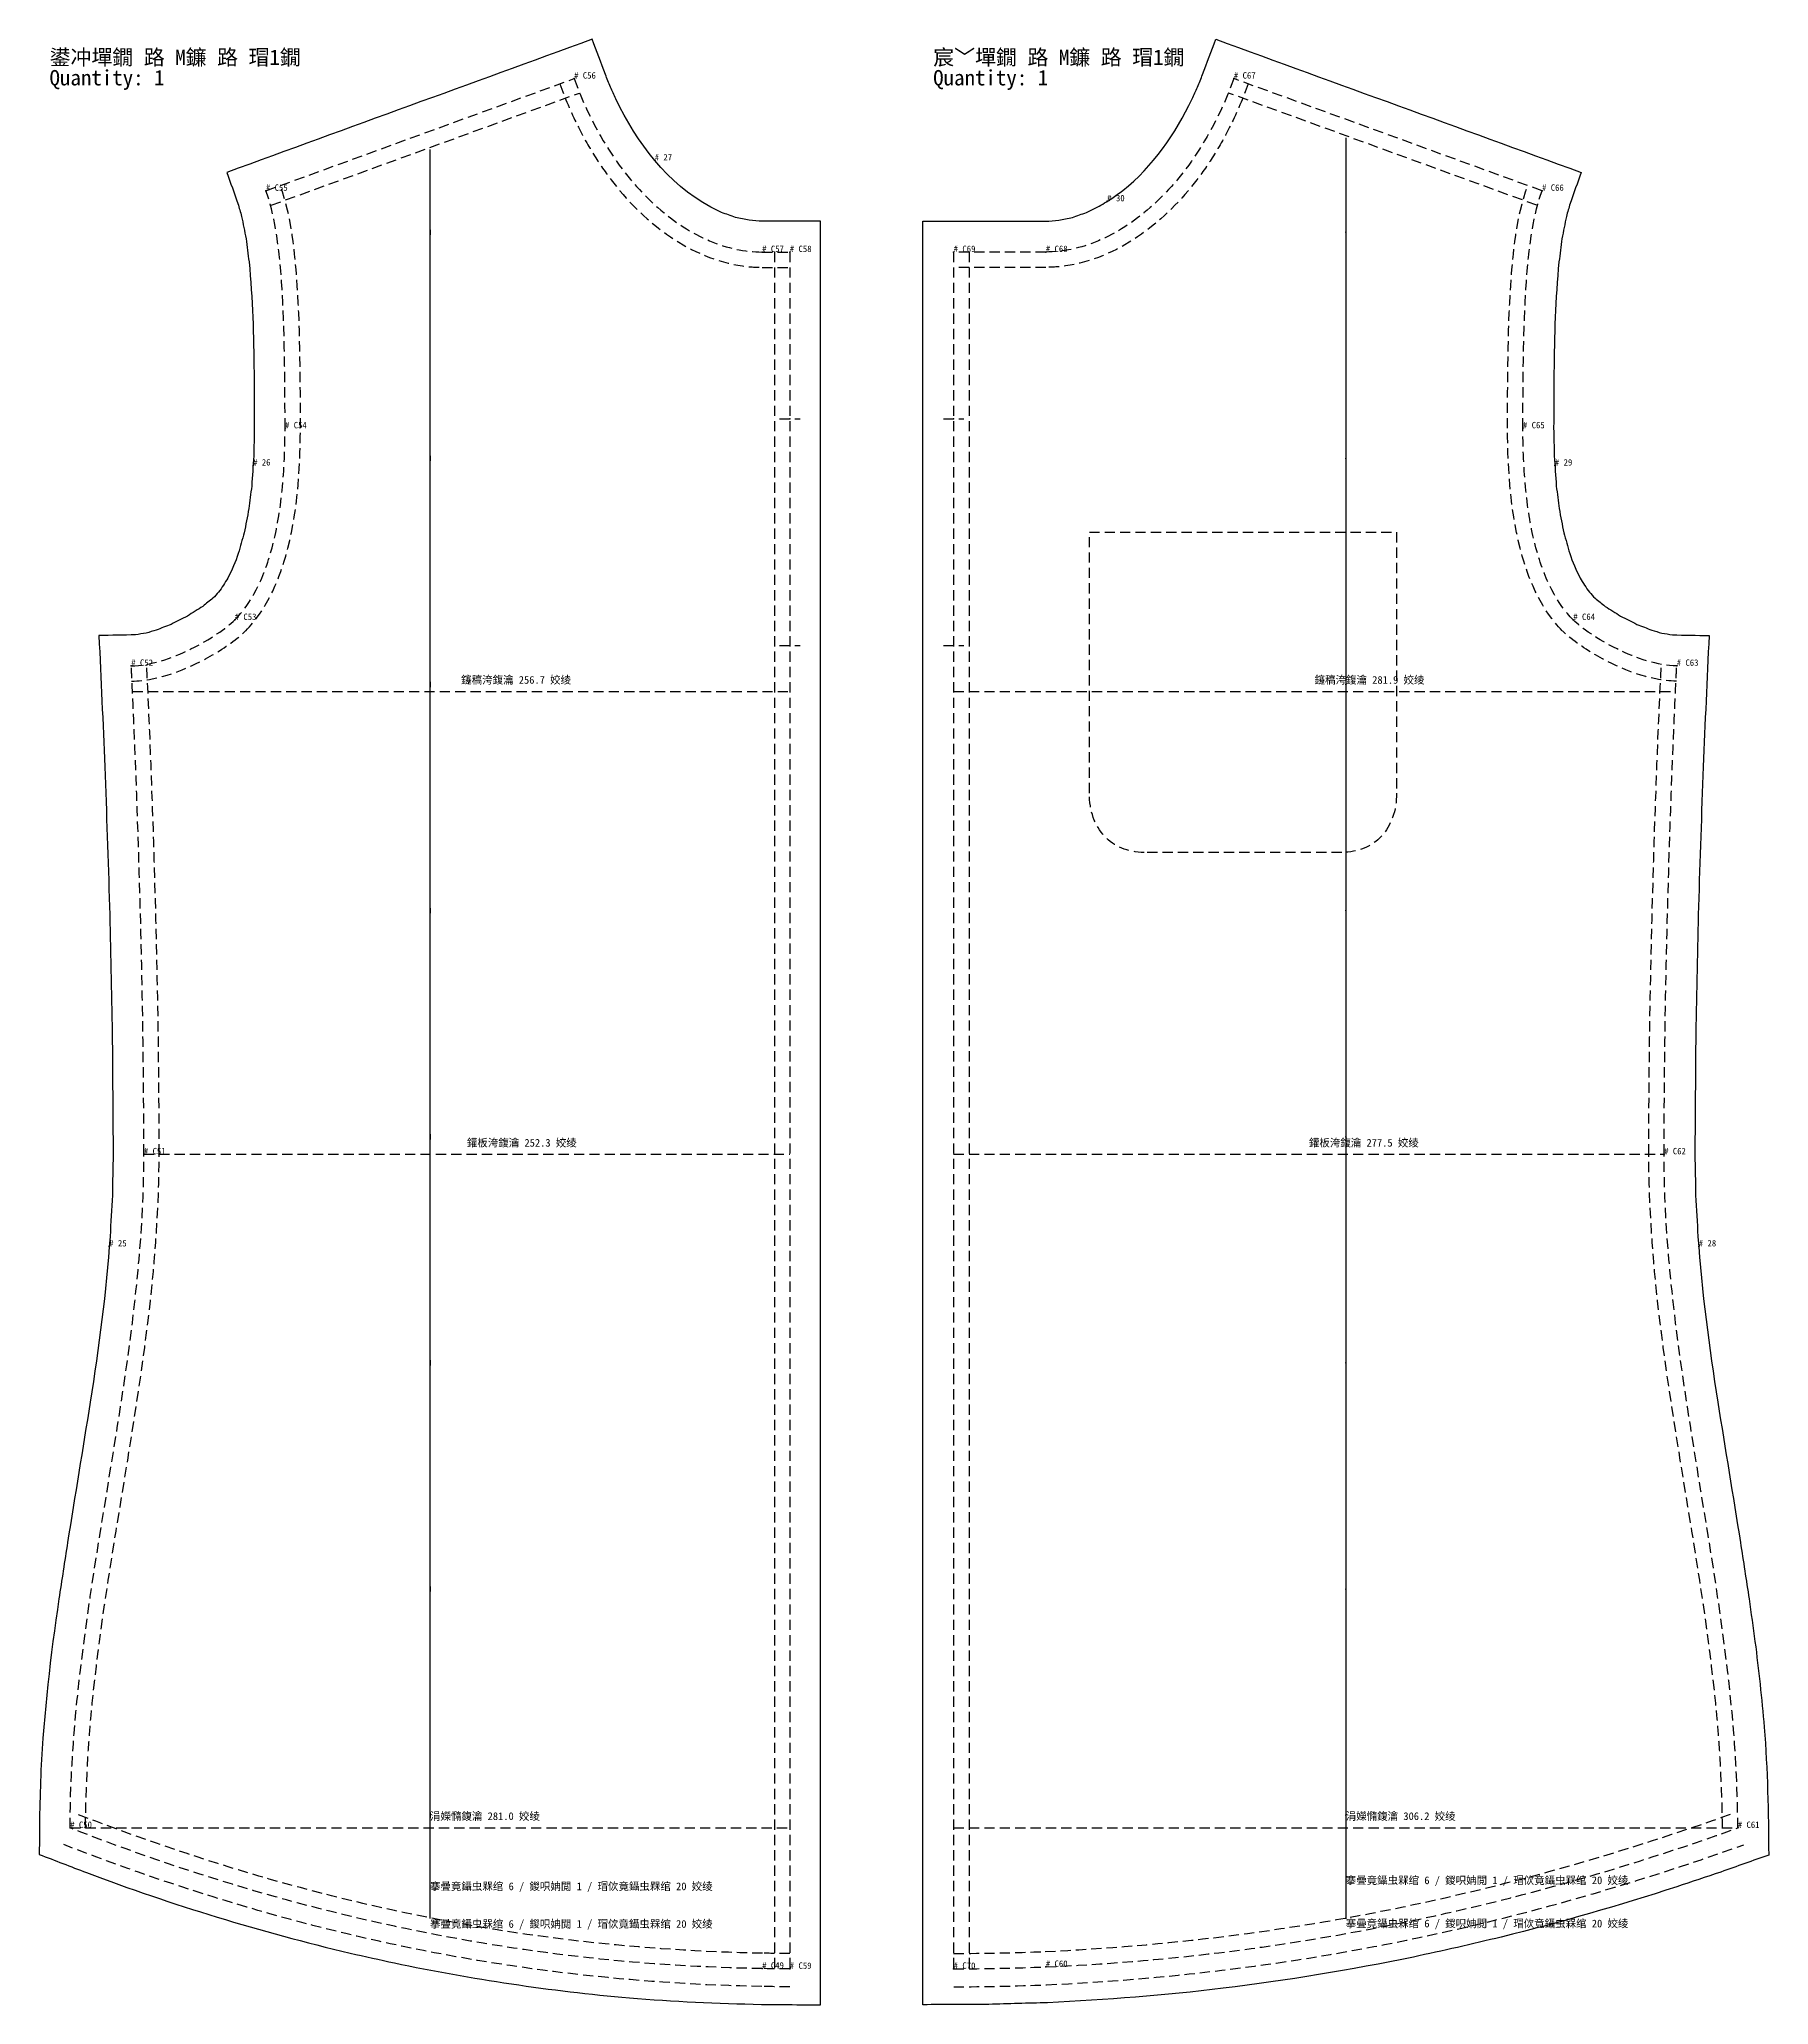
# Model space of a CAD drawing. Header units: millimetres. Extents: x 0 to 1565, y -2981 to 101.
# Drawn here: x 782 to 1457, y -1502 to -734 of the extents above; entities that cross this region are included whole.
import ezdxf

# ---------------------------------------------------------------- set-up
doc = ezdxf.new("R2010")
doc.units = ezdxf.units.MM
doc.linetypes.add('DASHED', pattern=[6, 4, -2])
for name, color, linetype in [('1', 7, 'CONTINUOUS'), ('13', 7, 'CONTINUOUS'), ('14', 7, 'DASHED'), ('15', 7, 'CONTINUOUS'), ('2', 7, 'CONTINUOUS'), ('4', 7, 'CONTINUOUS'), ('7', 7, 'CONTINUOUS'), ('8', 7, 'DASHED')]:
    doc.layers.add(name, color=color, linetype=linetype)
doc.styles.get("Standard").update_dxf_attribs({"font": 'simsun.ttf'})

# ---------------------------------------------------------------- blocks, each defined once
blk = doc.blocks.new('simon-frontRight')
at = {"layer": '1'}
blk.add_open_spline([(1063.76, -1501.54), (1046.51, -1501.08), (1029.33, -1500.42), (1012.13, -1498.94), (981.27, -1496.3), (950.67, -1491.61), (920.35, -1485.33), (914.62, -1484.05), (908.88, -1482.78), (903.15, -1481.5), (868.15, -1473.29), (833.74, -1462.67), (800.08, -1450.05), (793.95, -1447.69), (787.81, -1445.32), (781.67, -1442.96), (781.71, -1437.64), (781.75, -1432.31), (781.78, -1426.99), (781.96, -1421.36), (782.14, -1415.73), (782.33, -1410.11), (783.43, -1387.71), (786.07, -1365.4), (789.33, -1343.23), (790.46, -1335.87), (791.59, -1328.51), (792.72, -1321.15), (795.67, -1302.91), (798.61, -1284.67), (801.56, -1266.43), (804.96, -1244.96), (807.78, -1223.33), (809.32, -1201.64), (809.61, -1196.3), (809.91, -1190.95), (810.21, -1185.6), (810.31, -1180.27), (810.42, -1174.93), (810.52, -1169.59), (810.4, -1153.91), (810.28, -1138.24), (810.16, -1122.56), (809.81, -1105.99), (809.46, -1089.43), (809.11, -1072.86), (808.51, -1054.66), (807.91, -1036.47), (807.31, -1018.27), (806.53, -1001.21), (805.75, -984.15), (804.97, -967.1), (809.75, -967), (814.52, -966.9), (819.29, -966.81), (820.67, -966.57), (822.05, -966.34), (823.42, -966.11), (824.73, -965.73), (826.04, -965.35), (827.35, -964.97), (829.28, -964.22), (831.21, -963.46), (833.13, -962.7), (835.26, -961.63), (837.39, -960.55), (839.52, -959.47), (841.54, -958.21), (843.56, -956.94), (845.57, -955.67), (846.88, -954.62), (848.19, -953.57), (849.5, -952.52), (850.22, -951.71), (850.94, -950.9), (851.66, -950.09), (853, -948.45), (854.25, -946.43), (855.27, -944.61), (856.95, -941.61), (858.39, -938.28), (859.4, -934.99), (860.17, -932.3), (860.93, -929.61), (861.69, -926.92), (862.3, -923.79), (862.91, -920.66), (863.51, -917.53), (863.88, -914.59), (864.26, -911.65), (864.63, -908.71), (864.9, -904.79), (865.17, -900.87), (865.44, -896.95), (865.51, -893.34), (865.58, -889.74), (865.65, -886.14), (865.62, -878.94), (865.58, -871.75), (865.54, -864.55), (865.37, -850.07), (865.04, -835.56), (863.59, -821.14), (863.2, -818.14), (862.81, -815.13), (862.43, -812.12), (861.85, -809.22), (861.27, -806.33), (860.69, -803.43), (860.21, -801.76), (859.72, -800.09), (859.23, -798.42), (857.8, -794.36), (856.36, -790.29), (854.92, -786.22), (902.49, -768.91), (950.06, -751.59), (997.62, -734.28), (999.34, -738.87), (1001.06, -743.45), (1002.77, -748.04), (1003.43, -749.66), (1004.09, -751.29), (1004.75, -752.91), (1005.45, -754.46), (1006.16, -756.02), (1006.86, -757.57), (1015.17, -774.68), (1026.94, -790.58), (1043.9, -799.88), (1045.31, -800.54), (1046.71, -801.21), (1048.12, -801.88), (1049.95, -802.53), (1051.78, -803.17), (1053.61, -803.82), (1055.38, -804.2), (1057.15, -804.58), (1058.92, -804.95), (1060.65, -805.08), (1062.38, -805.2), (1064.1, -805.33), (1071.67, -805.33), (1079.23, -805.33), (1086.79, -805.33), (1086.79, -1037.43), (1086.79, -1269.53), (1086.79, -1501.63), (1081.88, -1501.62), (1076.96, -1501.62), (1072.04, -1501.62), (1069.28, -1501.59), (1066.52, -1501.57), (1063.76, -1501.54)], degree=3, knots=[0, 0, 0, 0, 1, 1, 1, 2, 2, 2, 3, 3, 3, 4, 4, 4, 5, 5, 5, 6, 6, 6, 7, 7, 7, 8, 8, 8, 9, 9, 9, 10, 10, 10, 11, 11, 11, 12, 12, 12, 13, 13, 13, 14, 14, 14, 15, 15, 15, 16, 16, 16, 17, 17, 17, 18, 18, 18, 19, 19, 19, 20, 20, 20, 21, 21, 21, 22, 22, 22, 23, 23, 23, 24, 24, 24, 25, 25, 25, 26, 26, 26, 27, 27, 27, 28, 28, 28, 29, 29, 29, 30, 30, 30, 31, 31, 31, 32, 32, 32, 33, 33, 33, 34, 34, 34, 35, 35, 35, 36, 36, 36, 37, 37, 37, 38, 38, 38, 39, 39, 39, 40, 40, 40, 41, 41, 41, 42, 42, 42, 43, 43, 43, 44, 44, 44, 45, 45, 45, 46, 46, 46, 47, 47, 47, 48, 48, 48, 49, 49, 49, 50, 50, 50, 51, 51, 51, 51], dxfattribs=at)
at = {"layer": '13'}
for p in [(934.27, -809.62), (1074.79, -882.46), (934.27, -897.91), (1074.79, -971.02), (934.27, -986.2), (934.27, -1074.48), (934.27, -1162.77), (934.27, -1251.05), (934.27, -1339.34), (934.27, -1427.62)]:
    blk.add_point(p, dxfattribs=at)
at = {"layer": '14'}
for p, q in [((870.19, -793.43), (990.55, -749.62)), ((872.25, -799.07), (992.61, -755.26)), ((1063.99, -817.33), (1074.79, -817.33)), ((1068.79, -817.33), (1068.79, -1487.62)), ((1074.79, -817.33), (1074.79, -1487.62)), ((1063.99, -823.33), (1074.79, -823.33))]:
    blk.add_line(p, q, dxfattribs=at)
for points, knots in [([(984.94, -751.73), (986.99, -757.21), (989.23, -762.6), (991.84, -767.84), (993.88, -771.95), (996.12, -775.96), (998.56, -779.83), (1000.87, -783.5), (1003.36, -787.05), (1006.03, -790.45), (1018.49, -806.27), (1035.95, -819.84), (1056.36, -822.77), (1058.86, -823.13), (1061.36, -823.28), (1063.88, -823.32)], [0, 0, 0, 0, 1, 1, 1, 2, 2, 2, 3, 3, 3, 4, 4, 4, 5, 5, 5, 5]), ([(883.65, -886.16), (883.65, -867.6), (883.62, -849), (882.42, -830.48), (881.57, -817.34), (880.26, -803.92), (875.85, -791.44)], [0, 0, 0, 0, 1, 1, 1, 2, 2, 2, 2]), ([(862.3, -965.17), (870.13, -957.11), (874.87, -946.76), (877.92, -936.04), (882.51, -919.89), (883.59, -902.9), (883.65, -886.19)], [0, 0, 0, 0, 1, 1, 1, 2, 2, 2, 2]), ([(817.69, -984.89), (828.51, -984.71), (839.05, -980.4), (848.36, -975.16), (853.27, -972.39), (858.13, -969.24), (862.19, -965.29)], [0, 0, 0, 0, 1, 1, 1, 2, 2, 2, 2]), ([(828.52, -1169.62), (828.48, -1128.9), (827.68, -1088.18), (826.36, -1047.48), (825.62, -1024.51), (824.76, -1001.54), (823.59, -978.58)], [0, 0, 0, 0, 1, 1, 1, 2, 2, 2, 2]), ([(799.74, -1432.67), (799.85, -1416.37), (800.75, -1400.13), (802.37, -1383.91), (807.51, -1332.48), (818.69, -1281.9), (824.64, -1230.59), (826.99, -1210.34), (828.39, -1190.05), (828.52, -1169.67)], [0, 0, 0, 0, 1, 1, 1, 2, 2, 2, 3, 3, 3, 3]), ([(1064.11, -1481.54), (1017.15, -1480.65), (970.44, -1475.46), (924.48, -1465.76), (880.59, -1456.5), (837.72, -1443.23), (795.91, -1427.03)], [0, 0, 0, 0, 1, 1, 1, 2, 2, 2, 2])]:
    blk.add_open_spline(points, degree=3, knots=knots, dxfattribs=at)
for points in [[(990.55, -749.62), (1006.57, -793.63), (1037.16, -817.33), (1063.99, -817.33)], [(877.65, -886.16), (877.65, -839.8), (876.54, -810.86), (870.19, -793.43)], [(858, -960.99), (870.65, -948.34), (877.65, -923.58), (877.65, -886.16)], [(817.59, -978.89), (832.17, -978.89), (851.67, -967.32), (858, -960.99)], [(822.52, -1169.62), (822.52, -1074.26), (817.59, -978.89), (817.59, -978.89)], [(793.74, -1432.62), (793.74, -1344.96), (822.52, -1257.29), (822.52, -1169.62)], [(1063.99, -1487.54), (973.91, -1486.19), (883.83, -1467.88), (793.74, -1432.62)], [(1074.79, -1487.62), (1071.19, -1487.62), (1067.59, -1487.6), (1063.99, -1487.54)], [(1074.8, -1481.62), (1071.23, -1481.62), (1067.65, -1481.6), (1064.08, -1481.54)]]:
    blk.add_open_spline(points, degree=3, dxfattribs=at)
at = {"layer": '2'}
for p in [(990.55, -749.62), (870.19, -793.43), (1063.99, -817.33), (1074.79, -817.33), (877.65, -886.16), (858, -960.99), (817.59, -978.89), (822.52, -1169.62), (793.74, -1432.62), (1063.99, -1487.54), (1074.79, -1487.62)]:
    blk.add_point(p, dxfattribs=at)
at = {"layer": '4'}
for p in [(1022.03, -781.56, 3), (865.18, -900.7, 3), (808.98, -1205.58, 3)]:
    blk.add_point(p, dxfattribs=at)
at = {"layer": '7'}
blk.add_line((934.23, -777.35), (934.23, -1468.04), dxfattribs=at)
at = {"layer": '8'}
for p, q in [((934.27, -808.62), (934.27, -810.62)), ((1070.79, -882.46), (1078.79, -882.46)), ((934.27, -896.91), (934.27, -898.91)), ((1070.79, -971.02), (1078.79, -971.02)), ((818.08, -988.89), (1074.79, -988.89)), ((934.27, -985.2), (934.27, -987.2)), ((934.27, -1073.48), (934.27, -1075.48)), ((934.27, -1161.77), (934.27, -1163.77)), ((822.52, -1169.62), (1074.79, -1169.62)), ((934.27, -1250.05), (934.27, -1252.05)), ((934.27, -1338.34), (934.27, -1340.34)), ((934.27, -1426.62), (934.27, -1428.62)), ((793.75, -1432.52), (1074.79, -1432.52))]:
    blk.add_line(p, q, dxfattribs=at)
for points in [[(1063.99, -1487.54), (973.91, -1486.19), (883.83, -1467.88), (793.74, -1432.62)], [(1074.79, -1487.62), (1071.19, -1487.62), (1067.59, -1487.6), (1063.99, -1487.54)], [(1074.79, -1494.62), (1071.16, -1494.62), (1067.52, -1494.6), (1063.89, -1494.54)]]:
    blk.add_open_spline(points, degree=3, dxfattribs=at)
blk.add_open_spline([(1063.86, -1494.54), (1018.03, -1493.67), (972.41, -1488.79), (927.48, -1479.66), (880.93, -1470.2), (835.48, -1456.3), (791.22, -1439.15)], degree=3, knots=[0, 0, 0, 0, 1, 1, 1, 2, 2, 2, 2], dxfattribs=at)
at = {"layer": '1'}
blk.add_text('Quantity: 1', height=6, dxfattribs=at).set_placement((785.67, -752.28))
at = {"layer": '15'}
blk.add_text('鍙冲墠鐗 路 M鐮 路 瑁1鐗', height=6, dxfattribs=at).set_placement((785.67, -744.28))
at = {"layer": '2'}
for s, p in [('# C56', (990.55, -749.62)), ('# C55', (870.19, -793.43)), ('# C57', (1063.99, -817.33)), ('# C58', (1074.79, -817.33)), ('# C54', (877.65, -886.16)), ('# C53', (858, -960.99)), ('# C52', (817.59, -978.89)), ('# C51', (822.52, -1169.62)), ('# C50', (793.74, -1432.62)), ('# C49', (1063.99, -1487.54)), ('# C59', (1074.79, -1487.62))]:
    blk.add_text(s, height=2.5, dxfattribs=at).set_placement(p)
at = {"layer": '4'}
for s, p in [('# 27', (1022.03, -781.56)), ('# 26', (865.18, -900.7)), ('# 25', (808.98, -1205.58))]:
    blk.add_text(s, height=2.5, dxfattribs=at).set_placement(p)
at = {"layer": '8'}
for s, p in [('鑳稿洿鍑瀹 256.7 姣绫', (946.44, -985.89)), ('鑵板洿鍑瀹 252.3 姣绫', (948.66, -1166.62)), ('涓嬫憜鍑瀹 281.0 姣绫', (934.27, -1429.52)), ('搴曡竟鑷虫槑绾 6 / 鍐呮姌閲 1 / 瑁佽竟鑷虫槑绾 20 姣绫', (934.27, -1456.92)), ('搴曡竟鑷虫槑绾 6 / 鍐呮姌閲 1 / 瑁佽竟鑷虫槑绾 20 姣绫', (934.27, -1471.6))]:
    blk.add_text(s, height=3, dxfattribs=at).set_placement(p)
blk = doc.blocks.new('simon-frontLeft')
at = {"layer": '1'}
blk.add_open_spline([(1175.41, -1500.85), (1198.36, -1499.66), (1221.22, -1498.01), (1244.05, -1495.23), (1269, -1492.2), (1293.77, -1488.04), (1318.39, -1483.01), (1324.11, -1481.77), (1329.82, -1480.53), (1335.54, -1479.29), (1341.26, -1477.93), (1346.97, -1476.58), (1352.69, -1475.22), (1375.77, -1469.52), (1398.63, -1462.95), (1421.23, -1455.58), (1426.94, -1453.66), (1432.65, -1451.74), (1438.36, -1449.83), (1444.61, -1447.61), (1450.86, -1445.4), (1457.12, -1443.19), (1457, -1426.51), (1456.69, -1409.93), (1455.35, -1393.29), (1454.44, -1382.12), (1453.19, -1370.97), (1451.76, -1359.85), (1450.99, -1354.31), (1450.22, -1348.77), (1449.46, -1343.23), (1448.33, -1335.87), (1447.2, -1328.51), (1446.07, -1321.15), (1443.12, -1302.91), (1440.18, -1284.67), (1437.23, -1266.43), (1433.83, -1244.96), (1431.01, -1223.33), (1429.47, -1201.64), (1429.18, -1196.3), (1428.88, -1190.95), (1428.58, -1185.6), (1428.48, -1180.27), (1428.37, -1174.93), (1428.27, -1169.59), (1428.39, -1153.91), (1428.51, -1138.24), (1428.63, -1122.56), (1428.98, -1105.99), (1429.33, -1089.43), (1429.68, -1072.86), (1430.28, -1054.66), (1430.88, -1036.47), (1431.48, -1018.27), (1432.26, -1001.21), (1433.04, -984.15), (1433.82, -967.1), (1429.04, -967), (1424.27, -966.9), (1419.5, -966.81), (1418.12, -966.57), (1416.74, -966.34), (1415.37, -966.11), (1414.06, -965.73), (1412.75, -965.35), (1411.44, -964.97), (1409.51, -964.22), (1407.58, -963.46), (1405.66, -962.7), (1403.53, -961.63), (1401.4, -960.55), (1399.27, -959.47), (1397.25, -958.21), (1395.23, -956.94), (1393.22, -955.67), (1391.91, -954.62), (1390.6, -953.57), (1389.29, -952.52), (1388.57, -951.71), (1387.85, -950.9), (1387.13, -950.09), (1385.79, -948.45), (1384.54, -946.43), (1383.52, -944.61), (1381.84, -941.61), (1380.4, -938.28), (1379.38, -934.99), (1378.62, -932.3), (1377.86, -929.61), (1377.1, -926.92), (1376.49, -923.79), (1375.88, -920.66), (1375.28, -917.53), (1374.91, -914.59), (1374.53, -911.65), (1374.16, -908.71), (1373.89, -904.79), (1373.62, -900.87), (1373.35, -896.95), (1373.28, -893.34), (1373.21, -889.74), (1373.13, -886.14), (1373.17, -878.94), (1373.21, -871.75), (1373.25, -864.55), (1373.42, -850.07), (1373.75, -835.56), (1375.2, -821.14), (1375.59, -818.14), (1375.97, -815.13), (1376.36, -812.12), (1376.94, -809.22), (1377.52, -806.33), (1378.09, -803.43), (1378.58, -801.76), (1379.07, -800.09), (1379.56, -798.42), (1380.99, -794.36), (1382.43, -790.29), (1383.87, -786.22), (1336.3, -768.91), (1288.73, -751.59), (1241.17, -734.28), (1239.45, -738.87), (1237.73, -743.45), (1236.02, -748.04), (1235.36, -749.66), (1234.7, -751.29), (1234.04, -752.91), (1233.33, -754.46), (1232.63, -756.02), (1231.93, -757.57), (1225.35, -771.12), (1216.71, -783.87), (1204.83, -793.32), (1203.41, -794.37), (1201.99, -795.41), (1200.57, -796.46), (1198.67, -797.6), (1196.78, -798.74), (1194.89, -799.88), (1193.48, -800.54), (1192.08, -801.21), (1190.67, -801.88), (1188.84, -802.53), (1187.01, -803.17), (1185.17, -803.82), (1183.41, -804.2), (1181.64, -804.58), (1179.87, -804.95), (1178.14, -805.08), (1176.41, -805.2), (1174.68, -805.33), (1158.72, -805.33), (1142.76, -805.33), (1126.79, -805.33), (1126.79, -1037.43), (1126.79, -1269.53), (1126.79, -1501.63), (1135.37, -1501.59), (1143.94, -1501.55), (1152.52, -1501.52), (1160.15, -1501.29), (1167.78, -1501.07), (1175.41, -1500.85)], degree=3, knots=[0, 0, 0, 0, 1, 1, 1, 2, 2, 2, 3, 3, 3, 4, 4, 4, 5, 5, 5, 6, 6, 6, 7, 7, 7, 8, 8, 8, 9, 9, 9, 10, 10, 10, 11, 11, 11, 12, 12, 12, 13, 13, 13, 14, 14, 14, 15, 15, 15, 16, 16, 16, 17, 17, 17, 18, 18, 18, 19, 19, 19, 20, 20, 20, 21, 21, 21, 22, 22, 22, 23, 23, 23, 24, 24, 24, 25, 25, 25, 26, 26, 26, 27, 27, 27, 28, 28, 28, 29, 29, 29, 30, 30, 30, 31, 31, 31, 32, 32, 32, 33, 33, 33, 34, 34, 34, 35, 35, 35, 36, 36, 36, 37, 37, 37, 38, 38, 38, 39, 39, 39, 40, 40, 40, 41, 41, 41, 42, 42, 42, 43, 43, 43, 44, 44, 44, 45, 45, 45, 46, 46, 46, 47, 47, 47, 48, 48, 48, 49, 49, 49, 50, 50, 50, 51, 51, 51, 52, 52, 52, 53, 53, 53, 54, 54, 54, 55, 55, 55, 55], dxfattribs=at)
at = {"layer": '13'}
for p in [(1291.92, -809.62), (1138.79, -882.46), (1291.92, -897.91), (1138.79, -971.02), (1291.92, -986.2), (1291.92, -1074.48), (1291.92, -1162.77), (1291.92, -1251.05), (1291.92, -1339.34), (1291.92, -1427.62)]:
    blk.add_point(p, dxfattribs=at)
at = {"layer": '14'}
for p, q in [((1368.59, -793.43), (1248.23, -749.62)), ((1366.54, -799.07), (1246.18, -755.26)), ((1174.79, -817.33), (1138.79, -817.33)), ((1138.79, -817.33), (1138.79, -1487.62)), ((1144.79, -817.33), (1144.79, -1487.62)), ((1174.79, -823.33), (1138.79, -823.33))]:
    blk.add_line(p, q, dxfattribs=at)
for points in [[(1248.23, -749.62), (1232.22, -793.63), (1201.63, -817.33), (1174.79, -817.33)], [(1361.13, -886.16), (1361.13, -839.8), (1362.25, -810.86), (1368.59, -793.43)], [(1380.79, -960.99), (1368.14, -948.34), (1361.13, -923.58), (1361.13, -886.16)], [(1421.19, -978.89), (1406.62, -978.89), (1387.12, -967.32), (1380.79, -960.99)], [(1416.27, -1169.62), (1416.27, -1074.26), (1421.19, -978.89), (1421.19, -978.89)], [(1445.04, -1432.62), (1445.04, -1344.96), (1416.27, -1257.29), (1416.27, -1169.62)], [(1174.79, -1486.86), (1264.88, -1483.06), (1354.96, -1464.98), (1445.04, -1432.62)], [(1138.79, -1481.62), (1150.71, -1481.62), (1162.63, -1481.37), (1174.54, -1480.87)], [(1138.79, -1487.62), (1150.79, -1487.62), (1162.79, -1487.37), (1174.79, -1486.86)]]:
    blk.add_open_spline(points, degree=3, dxfattribs=at)
for points, knots in [([(1253.85, -751.73), (1251.8, -757.21), (1249.56, -762.6), (1246.95, -767.84), (1244.91, -771.95), (1242.67, -775.96), (1240.23, -779.83), (1237.92, -783.5), (1235.43, -787.05), (1232.75, -790.45), (1220.3, -806.27), (1202.84, -819.84), (1182.42, -822.77), (1179.93, -823.13), (1177.43, -823.28), (1174.9, -823.32)], [0, 0, 0, 0, 1, 1, 1, 2, 2, 2, 3, 3, 3, 4, 4, 4, 5, 5, 5, 5]), ([(1355.13, -886.16), (1355.14, -867.6), (1355.17, -849), (1356.37, -830.48), (1357.22, -817.34), (1358.53, -803.92), (1362.94, -791.44)], [0, 0, 0, 0, 1, 1, 1, 2, 2, 2, 2]), ([(1376.49, -965.17), (1368.65, -957.11), (1363.92, -946.76), (1360.87, -936.04), (1356.28, -919.89), (1355.2, -902.9), (1355.13, -886.19)], [0, 0, 0, 0, 1, 1, 1, 2, 2, 2, 2]), ([(1421.1, -984.89), (1410.28, -984.71), (1399.74, -980.4), (1390.43, -975.16), (1385.52, -972.39), (1380.66, -969.24), (1376.6, -965.29)], [0, 0, 0, 0, 1, 1, 1, 2, 2, 2, 2]), ([(1410.27, -1169.62), (1410.31, -1128.9), (1411.11, -1088.18), (1412.43, -1047.48), (1413.17, -1024.51), (1414.02, -1001.54), (1415.2, -978.58)], [0, 0, 0, 0, 1, 1, 1, 2, 2, 2, 2]), ([(1439.04, -1432.67), (1438.94, -1416.37), (1438.04, -1400.13), (1436.42, -1383.91), (1431.28, -1332.48), (1420.09, -1281.9), (1414.15, -1230.59), (1411.8, -1210.34), (1410.4, -1190.05), (1410.27, -1169.67)], [0, 0, 0, 0, 1, 1, 1, 2, 2, 2, 3, 3, 3, 3]), ([(1174.52, -1480.87), (1221.53, -1478.73), (1268.25, -1472.98), (1314.33, -1463.43), (1358.06, -1454.36), (1400.97, -1441.94), (1443.03, -1426.97)], [0, 0, 0, 0, 1, 1, 1, 2, 2, 2, 2])]:
    blk.add_open_spline(points, degree=3, knots=knots, dxfattribs=at)
at = {"layer": '2'}
for p in [(1248.23, -749.62), (1368.59, -793.43), (1138.79, -817.33), (1174.79, -817.33), (1361.13, -886.16), (1380.79, -960.99), (1421.19, -978.89), (1416.27, -1169.62), (1445.04, -1432.62), (1138.79, -1487.62), (1174.79, -1486.86)]:
    blk.add_point(p, dxfattribs=at)
at = {"layer": '4'}
for p in [(1198.78, -797.53, 3), (1373.61, -900.7, 3), (1429.81, -1205.58, 3)]:
    blk.add_point(p, dxfattribs=at)
at = {"layer": '7'}
blk.add_line((1291.96, -772.77), (1291.96, -1468.06), dxfattribs=at)
at = {"layer": '8'}
for p, q in [((1291.92, -802.12), (1291.92, -817.12)), ((1134.79, -882.46), (1142.79, -882.46)), ((1291.92, -890.41), (1291.92, -905.41)), ((1191.78, -926.74), (1311.78, -926.74)), ((1191.78, -1028.6), (1191.78, -926.74)), ((1311.78, -926.74), (1311.78, -1028.6)), ((1134.79, -971.02), (1142.79, -971.02)), ((1291.92, -978.7), (1291.92, -993.7)), ((1138.79, -988.89), (1420.71, -988.89)), ((1290.35, -1051.74), (1213.21, -1051.74)), ((1291.92, -1066.98), (1291.92, -1081.98)), ((1291.92, -1155.27), (1291.92, -1170.27)), ((1138.79, -1169.62), (1416.27, -1169.62)), ((1291.92, -1243.55), (1291.92, -1258.55)), ((1291.92, -1331.84), (1291.92, -1346.84)), ((1291.92, -1420.12), (1291.92, -1435.12)), ((1138.79, -1432.52), (1445.04, -1432.52))]:
    blk.add_line(p, q, dxfattribs=at)
for points in [[(1213.21, -1051.74), (1200.35, -1051.74), (1191.78, -1042.49), (1191.78, -1028.6)], [(1311.78, -1028.6), (1311.78, -1042.49), (1303.21, -1051.74), (1290.35, -1051.74)], [(1174.79, -1486.86), (1264.88, -1483.06), (1354.96, -1464.98), (1445.04, -1432.62)], [(1138.79, -1487.62), (1150.79, -1487.62), (1162.79, -1487.37), (1174.79, -1486.86)], [(1138.8, -1494.62), (1150.9, -1494.62), (1163, -1494.36), (1175.09, -1493.86)]]:
    blk.add_open_spline(points, degree=3, dxfattribs=at)
blk.add_open_spline([(1175.11, -1493.86), (1220.87, -1491.77), (1266.38, -1486.33), (1311.3, -1477.32), (1357.56, -1468.03), (1402.95, -1455.04), (1447.39, -1439.22)], degree=3, knots=[0, 0, 0, 0, 1, 1, 1, 2, 2, 2, 2], dxfattribs=at)
at = {"layer": '1'}
blk.add_text('Quantity: 1', height=6, dxfattribs=at).set_placement((1130.79, -752.28))
at = {"layer": '15'}
blk.add_text('宸﹀墠鐗 路 M鐮 路 瑁1鐗', height=6, dxfattribs=at).set_placement((1130.79, -744.28))
at = {"layer": '2'}
for s, p in [('# C67', (1248.23, -749.62)), ('# C66', (1368.59, -793.43)), ('# C69', (1138.79, -817.33)), ('# C68', (1174.79, -817.33)), ('# C65', (1361.13, -886.16)), ('# C64', (1380.79, -960.99)), ('# C63', (1421.19, -978.89)), ('# C62', (1416.27, -1169.62)), ('# C61', (1445.04, -1432.62)), ('# C70', (1138.79, -1487.62)), ('# C60', (1174.79, -1486.86))]:
    blk.add_text(s, height=2.5, dxfattribs=at).set_placement(p)
at = {"layer": '4'}
for s, p in [('# 30', (1198.78, -797.53)), ('# 29', (1373.61, -900.7)), ('# 28', (1429.81, -1205.58))]:
    blk.add_text(s, height=2.5, dxfattribs=at).set_placement(p)
at = {"layer": '8'}
for s, p in [('鑳稿洿鍑瀹 281.9 姣绫', (1279.75, -985.89)), ('鑵板洿鍑瀹 277.5 姣绫', (1277.53, -1166.62)), ('涓嬫憜鍑瀹 306.2 姣绫', (1291.92, -1429.52)), ('搴曡竟鑷虫槑绾 6 / 鍐呮姌閲 1 / 瑁佽竟鑷虫槑绾 20 姣绫', (1291.92, -1454.57)), ('搴曡竟鑷虫槑绾 6 / 鍐呮姌閲 1 / 瑁佽竟鑷虫槑绾 20 姣绫', (1291.92, -1471.44))]:
    blk.add_text(s, height=3, dxfattribs=at).set_placement(p)

msp = doc.modelspace()

# ---------------------------------------------------------------- block references
for name in ['simon-frontRight', 'simon-frontLeft']:
    msp.add_blockref(name, (0, 0))

doc.saveas('drawing.dxf')
